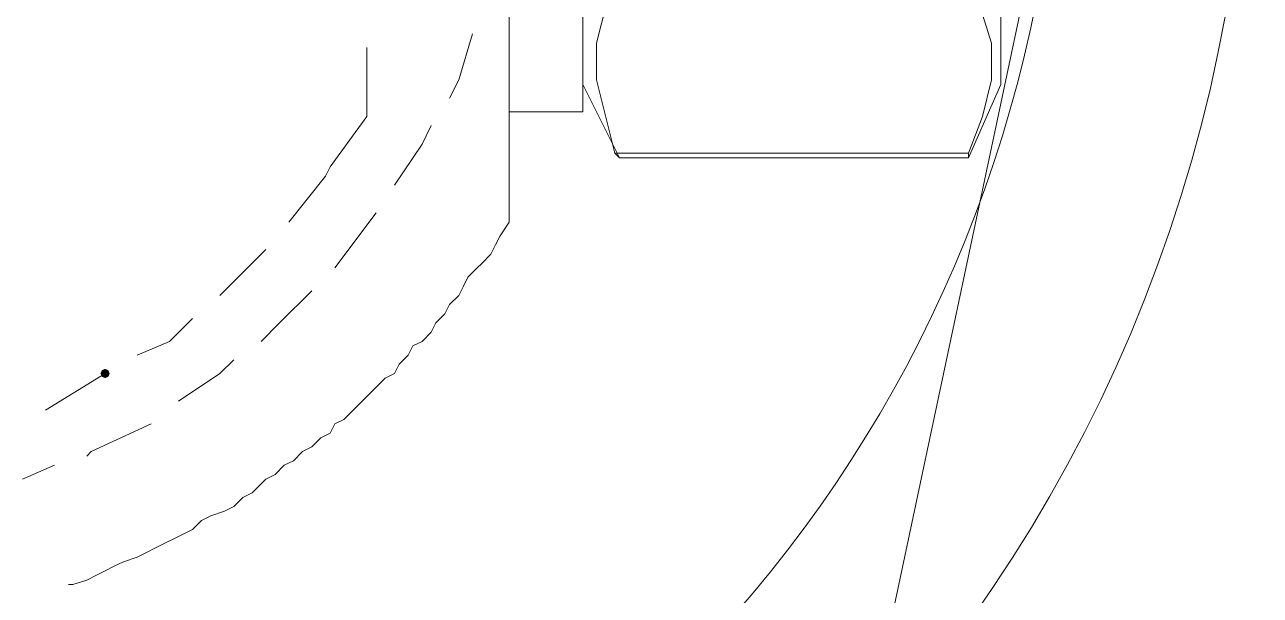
# Model space of a CAD drawing. Header units: millimetres. Extents: x 89051 to 218395, y -330386 to -125649.
# Drawn here: x 92711.25 to 92743.8, y -127043.38 to -127028.34 of the extents above; entities that cross this region are included whole.
import ezdxf

# ---------------------------------------------------------------- set-up
doc = ezdxf.new("R2010")
doc.units = ezdxf.units.MM
doc.header["$LTSCALE"] = 13
doc.linetypes.add('1 实线', pattern=[0])
doc.linetypes.add('CENTER', pattern=[50.8, 31.75, -6.35, 6.35, -6.35])
doc.layers.get('0').update_dxf_attribs({"color": 1, "linetype": 'CENTER'})
doc.layers.add('C00-00-00', color=7, linetype='Continuous')
doc.layers.add('铁心', color=3, linetype='Continuous', lineweight=0)

msp = doc.modelspace()

# ---------------------------------------------------------------- hatches: boundary and pattern name
at = {"layer": 'C00-00-00'}
h = msp.add_hatch(color=256, dxfattribs=at)
h.dxf.hatch_style = 2
h.paths.add_polyline_path([(92713.49, -127037.534), (92713.455, -127037.62), (92713.369, -127037.655), (92713.284, -127037.62), (92713.248, -127037.534), (92713.284, -127037.449), (92713.369, -127037.413), (92713.455, -127037.449)])

# ---------------------------------------------------------------- linework, layer by layer
at = {"color": 7, "linetype": '1 实线', "lineweight": 0}
for radius in [45.983, 39.569]:
    msp.add_circle((92703.931, -127021.077), radius, dxfattribs=at)
msp.add_arc((92703.931, -127021.077), 34.608, 204.1584, 156.2711, dxfattribs=at)
at = {"layer": 'C00-00-00', "lineweight": 15}
for points in [[(92725.954, -127011.518), (92725.954, -127011.881), (92725.954, -127012.365), (92725.954, -127012.97), (92725.954, -127013.817), (92725.954, -127014.785), (92725.954, -127015.874), (92725.954, -127017.084), (92725.954, -127018.415), (92725.954, -127019.746), (92725.954, -127021.077), (92725.954, -127022.529), (92725.954, -127023.86), (92725.954, -127025.192), (92725.954, -127026.402), (92725.954, -127027.491), (92725.954, -127028.459), (92725.954, -127029.185), (92725.954, -127029.911), (92725.954, -127030.395), (92725.954, -127030.637)], [(92736.966, -127029.911), (92736.966, -127029.79), (92736.966, -127029.548), (92736.966, -127029.064), (92736.966, -127028.338), (92736.966, -127027.612), (92736.966, -127026.644), (92736.966, -127025.555), (92736.966, -127024.345), (92736.966, -127023.013), (92736.966, -127021.682), (92736.966, -127020.472), (92736.966, -127019.141), (92736.966, -127017.81), (92736.966, -127016.6), (92736.966, -127015.511), (92736.966, -127014.543), (92736.966, -127013.817), (92736.966, -127013.091), (92736.966, -127012.607), (92736.966, -127012.365), (92736.966, -127012.244)], [(92724.018, -127025.918), (92724.018, -127028.217), (92724.018, -127030.395), (92724.018, -127031.605), (92724.018, -127032.694), (92724.018, -127033.178), (92724.018, -127033.541)], [(92726.801, -127031.726), (92726.317, -127029.79), (92726.317, -127028.822), (92726.559, -127027.854), (92726.801, -127026.886)], [(92736.119, -127026.886), (92736.724, -127028.822), (92736.724, -127029.79), (92736.482, -127030.758), (92736.119, -127031.726)], [(92723.05, -127028.58), (92722.687, -127029.79)], [(92720.267, -127030.758), (92720.267, -127028.943)], [(92722.687, -127029.79), (92722.445, -127030.274)], [(92725.954, -127029.911), (92726.922, -127031.847)], [(92736.119, -127031.847), (92736.966, -127029.911)], [(92719.299, -127032.089), (92720.267, -127030.758)], [(92724.018, -127030.637), (92725.954, -127030.637)], [(92721.961, -127031), (92721.719, -127031.484)], [(92721.719, -127031.484), (92720.993, -127032.573)], [(92726.801, -127031.726), (92728.616, -127031.726)], [(92726.922, -127031.847), (92726.801, -127031.726)], [(92726.801, -127031.726), (92736.119, -127031.726)], [(92729.463, -127031.726), (92731.278, -127031.726)], [(92732.247, -127031.726), (92734.062, -127031.726)], [(92734.304, -127031.726), (92734.909, -127031.726)], [(92734.909, -127031.726), (92736.119, -127031.726)], [(92736.119, -127031.726), (92736.119, -127031.847)], [(92719.178, -127032.331), (92719.299, -127032.089)], [(92726.922, -127031.847), (92736.119, -127031.847)], [(92718.21, -127033.541), (92719.178, -127032.331)], [(92720.509, -127033.299), (92719.42, -127034.751)], [(92724.018, -127033.541), (92723.776, -127033.904), (92723.655, -127034.146), (92723.534, -127034.388), (92723.292, -127034.63), (92723.171, -127034.751), (92722.929, -127034.993), (92722.808, -127035.235), (92722.687, -127035.477), (92722.445, -127035.719), (92722.324, -127035.961), (92722.082, -127036.203), (92721.961, -127036.445), (92721.719, -127036.687), (92721.477, -127036.808), (92721.356, -127037.05), (92721.114, -127037.292), (92720.993, -127037.534), (92720.751, -127037.655), (92720.509, -127037.897), (92720.267, -127038.139), (92720.146, -127038.26), (92719.904, -127038.502), (92719.662, -127038.744), (92719.42, -127038.865), (92719.299, -127039.107), (92719.057, -127039.228), (92718.815, -127039.47), (92718.573, -127039.591), (92718.331, -127039.833), (92718.089, -127039.954), (92717.847, -127040.197), (92717.605, -127040.318), (92717.363, -127040.56), (92717.242, -127040.681), (92717, -127040.802), (92716.758, -127041.044), (92716.516, -127041.165), (92716.153, -127041.286), (92715.911, -127041.407), (92715.669, -127041.649), (92715.426, -127041.77), (92715.184, -127041.891), (92714.942, -127042.012), (92714.7, -127042.133), (92714.458, -127042.254), (92714.216, -127042.375), (92713.853, -127042.496), (92713.611, -127042.617), (92713.369, -127042.738), (92713.127, -127042.859), (92712.885, -127042.98), (92712.522, -127043.101), (92712.401, -127043.101)], [(92716.637, -127035.235), (92717.605, -127034.267)], [(92716.395, -127035.477), (92716.637, -127035.235)], [(92718.815, -127035.356), (92717.968, -127036.203)], [(92715.063, -127036.687), (92715.669, -127036.082)], [(92717.968, -127036.203), (92717.484, -127036.687)], [(92714.216, -127037.05), (92715.063, -127036.687)], [(92716.758, -127037.171), (92716.395, -127037.534)], [(92711.796, -127038.502), (92713.369, -127037.534)], [(92716.395, -127037.534), (92715.305, -127038.26)], [(92714.579, -127038.865), (92713.006, -127039.591)], [(92713.006, -127039.591), (92712.885, -127039.712)], [(92712.038, -127039.954), (92711.191, -127040.318)]]:
    msp.add_lwpolyline(points, dxfattribs=at)
at = {"layer": '铁心'}
msp.add_lwpolyline([(92718.487, -127117.603), (92899.097, -126265.3), (92899.097, -126265.3)], dxfattribs=at)

doc.saveas('drawing.dxf')
